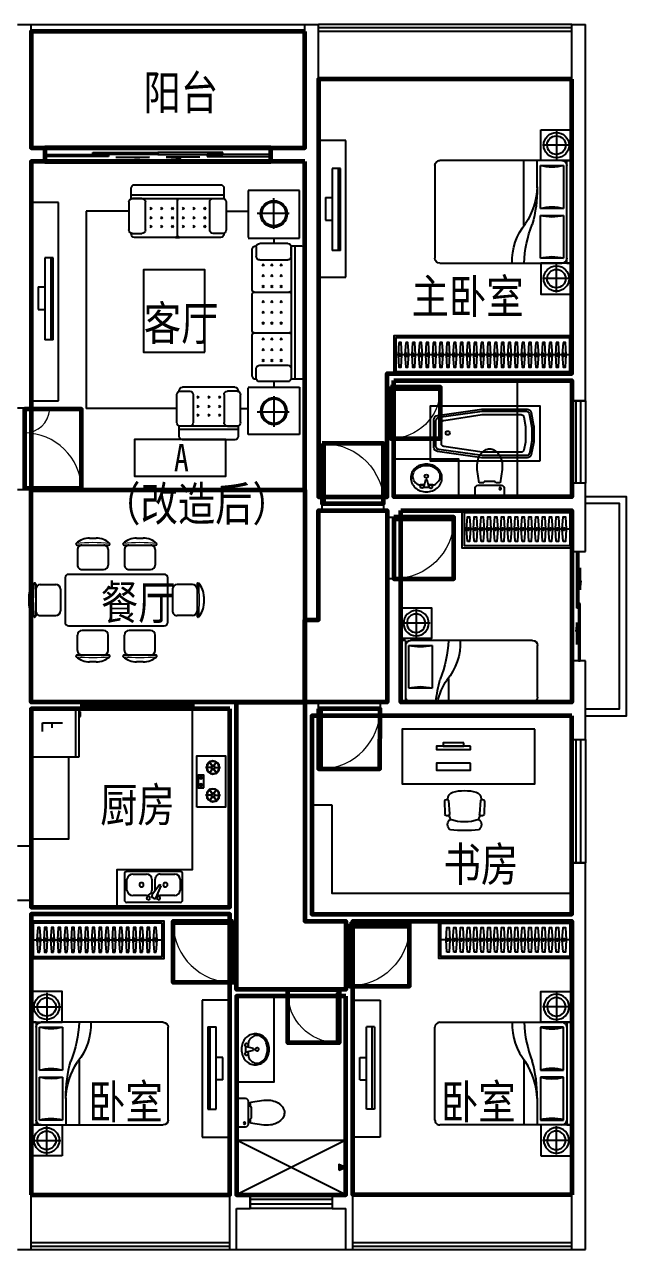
# Model space of a CAD drawing. Extents: x -582919 to -562719, y -715441 to -697541.
# Drawn here: x -571518 to -562719, y -715441 to -697541 of the extents above; entities that cross this region are included whole.
import ezdxf

# ---------------------------------------------------------------- set-up
doc = ezdxf.new("R2010")
doc.units = 0
doc.header["$LTSCALE"] = 1000
doc.header["$MEASUREMENT"] = 0
doc.layers.get('0').update_dxf_attribs({"linetype": 'CONTINUOUS'})
for name, color, linetype in [('area', 6, 'CONTINUOUS'), ('BALCONY', 153, 'CONTINUOUS'), ('Furniture(家具)', 8, 'CONTINUOUS'), ('Lvtry(厨卫)', 136, 'CONTINUOUS'), ('see', 33, 'CONTINUOUS'), ('WALL', 2, 'CONTINUOUS'), ('WINDOW', 4, 'CONTINUOUS'), ('户型', 7, 'CONTINUOUS'), ('房间名称', 7, 'CONTINUOUS')]:
    doc.layers.add(name, color=color, linetype=linetype)
for name, color, linetype, lineweight in [('GT_书房', 90, 'CONTINUOUS', 60), ('GT_卧室', 1, 'CONTINUOUS', 60), ('GT_卫生间', 5, 'CONTINUOUS', 60), ('GT_厨房', 4, 'CONTINUOUS', 60), ('GT_客厅', 2, 'CONTINUOUS', 60), ('GT_过道', 30, 'CONTINUOUS', 60), ('GT_门', 100, 'CONTINUOUS', 60), ('GT_阳台', 6, 'CONTINUOUS', 60), ('GT_餐厅', 3, 'CONTINUOUS', 60)]:
    doc.layers.add(name, color=color, linetype=linetype, lineweight=lineweight)
doc.layers.get('area').off()
doc.styles.add('_ZBHZ', font='simhei.ttf', dxfattribs={"width": 0.8})
doc.styles.add('DIM_FONT', font='ZBTXT.shx', dxfattribs={"width": 0.8})
doc.styles.add('HT', font='simhei.ttf', dxfattribs={"width": 0.85})

# ---------------------------------------------------------------- blocks, each defined once
blk = doc.blocks.new('A$C51DB1957')
at = {"layer": 'Furniture(家具)'}
for p, q in [((0, 741), (0, 11)), ((800, 741), (0, 741)), ((400, 142), (400, 621)), ((800, 0), (800, 741)), ((139, 387), (638, 387)), ((0, 0), (800, 0))]:
    blk.add_line(p, q, dxfattribs=at)
for radius in [208, 186]:
    blk.add_circle((400, 376), radius, dxfattribs=at)
blk = doc.blocks.new('fgf2')
at = {"layer": 'Furniture(家具)'}
for p, q in [((-958484, -386583), (-958484, -386736)), ((-957671, -386533), (-958434, -386533)), ((-957621, -386733), (-957621, -386583)), ((-958517, -386783), (-958517, -387194)), ((-957621, -386683), (-958484, -386683)), ((-957621, -386733), (-958484, -386733)), ((-958328, -386733), (-958467, -386733)), ((-958278, -387194), (-958278, -386783)), ((-957828, -387194), (-957828, -386783)), ((-957778, -386733), (-957638, -386733)), ((-957588, -386783), (-957588, -387194)), ((-959844, -389875), (-959844, -386989)), ((-958517, -386989, 0), (-959844, -386989, 0)), ((-958189, -386876), (-958219, -386906)), ((-958219, -386876), (-958189, -386906)), ((-958031, -386876), (-958061, -386906)), ((-958061, -386876), (-958031, -386906)), ((-957874, -386876), (-957904, -386906)), ((-957904, -386876), (-957874, -386906)), ((-957588, -386989), (-957475, -386989, 0)), ((-958189, -387003), (-958219, -387033)), ((-958219, -387003), (-958189, -387033)), ((-958189, -387140), (-958219, -387170)), ((-958219, -387140), (-958189, -387170)), ((-958031, -387003), (-958061, -387033)), ((-958061, -387003), (-958031, -387033)), ((-958061, -387140), (-958031, -387170)), ((-958031, -387140), (-958061, -387170)), ((-957874, -387003), (-957904, -387033)), ((-957904, -387003), (-957874, -387033)), ((-957874, -387140), (-957904, -387170)), ((-957904, -387140), (-957874, -387170)), ((-958484, -387244), (-958484, -387253)), ((-958467, -387244), (-958328, -387244)), ((-957671, -387303), (-958434, -387303)), ((-957638, -387244), (-957778, -387244)), ((-957621, -387244), (-957621, -387253)), ((-957100, -387383, 0), (-957100, -387303)), ((-957415, -387467), (-957415, -388065)), ((-957356, -387417), (-957365, -387417)), ((-957356, -387433), (-957356, -387574)), ((-956895, -387383), (-957306, -387383)), ((-956695, -387417), (-956848, -387417)), ((-956845, -389367), (-956845, -387417)), ((-956845, -387574), (-956845, -387433)), ((-956795, -389367), (-956795, -387417)), ((-956645, -389317), (-956645, -387467)), ((-957306, -387624), (-956895, -387624)), ((-957272, -387678), (-957241, -387709)), ((-957272, -387709), (-957241, -387678)), ((-957145, -387678), (-957114, -387709)), ((-957145, -387709), (-957114, -387678)), ((-957007, -387678), (-956977, -387709)), ((-957007, -387709), (-956977, -387678)), ((-957272, -387836), (-957241, -387866)), ((-957272, -387866), (-957241, -387836)), ((-957145, -387836), (-957114, -387866)), ((-957145, -387866), (-957114, -387836)), ((-957007, -387866), (-956977, -387836)), ((-957007, -387836), (-956977, -387866)), ((-957272, -387994), (-957241, -388024)), ((-957272, -388024), (-957241, -387994)), ((-957145, -387994), (-957114, -388024)), ((-957145, -388024), (-957114, -387994)), ((-957007, -387994), (-956977, -388024)), ((-957007, -388024), (-956977, -387994)), ((-957415, -388123), (-957415, -388661)), ((-957385, -388094), (-956875, -388094)), ((-957272, -388254), (-957241, -388224)), ((-957272, -388224), (-957241, -388254)), ((-957145, -388254), (-957114, -388224)), ((-957145, -388224), (-957114, -388254)), ((-957007, -388254), (-956977, -388224)), ((-957007, -388224), (-956977, -388254)), ((-957272, -388411), (-957241, -388381)), ((-957272, -388381), (-957241, -388411)), ((-957145, -388411), (-957114, -388381)), ((-957145, -388381), (-957114, -388411)), ((-957007, -388381), (-956977, -388411)), ((-957007, -388411), (-956977, -388381)), ((-957272, -388569), (-957241, -388539)), ((-957272, -388539), (-957241, -388569)), ((-957145, -388569), (-957114, -388539)), ((-957145, -388539), (-957114, -388569)), ((-957007, -388569), (-956977, -388539)), ((-957007, -388539), (-956977, -388569)), ((-957415, -388719), (-957415, -389317)), ((-957385, -388690), (-956875, -388690)), ((-957272, -388760), (-957241, -388790)), ((-957272, -388790), (-957241, -388760)), ((-957145, -388760), (-957114, -388790)), ((-957145, -388790), (-957114, -388760)), ((-957007, -388760), (-956977, -388790)), ((-957007, -388790), (-956977, -388760)), ((-957272, -388917), (-957241, -388948)), ((-957272, -388948), (-957241, -388917)), ((-957145, -388917), (-957114, -388948)), ((-957145, -388948), (-957114, -388917)), ((-957007, -388948), (-956977, -388917)), ((-957007, -388917), (-956977, -388948)), ((-957272, -389075), (-957241, -389105)), ((-957272, -389105), (-957241, -389075)), ((-957145, -389075), (-957114, -389105)), ((-957145, -389105), (-957114, -389075)), ((-957007, -389075), (-956977, -389105)), ((-957007, -389105), (-956977, -389075)), ((-957356, -389350), (-957356, -389210)), ((-957306, -389160), (-956895, -389160)), ((-956845, -389210), (-956845, -389350)), ((-958536, -389490), (-959134, -389490)), ((-958536, -389490), (-958478, -389490)), ((-957879, -389490), (-958478, -389490)), ((-957356, -389367), (-957365, -389367)), ((-956895, -389400), (-957306, -389400)), ((-957101, -389480), (-957101, -389400)), ((-956845, -389367), (-956695, -389367)), ((-959217, -390010), (-959217, -389599)), ((-959184, -389549), (-959184, -389540)), ((-959167, -389549), (-959027, -389549)), ((-958977, -389599), (-958977, -390010)), ((-958908, -389634), (-958878, -389664)), ((-958878, -389634), (-958908, -389664)), ((-958750, -389634), (-958720, -389664)), ((-958720, -389634), (-958750, -389664)), ((-958593, -389634), (-958563, -389664)), ((-958563, -389634), (-958593, -389664)), ((-958507, -389520), (-958507, -390030)), ((-958507, -389520), (-958507, -390030)), ((-958406, -389634), (-958436, -389664)), ((-958436, -389634), (-958406, -389664)), ((-958249, -389634), (-958279, -389664)), ((-958279, -389634), (-958249, -389664)), ((-958091, -389634), (-958121, -389664)), ((-958121, -389634), (-958091, -389664)), ((-958037, -389599), (-958037, -390010)), ((-957846, -389549), (-957987, -389549)), ((-957829, -389549), (-957829, -389540)), ((-957796, -390010), (-957796, -389599)), ((-958908, -389761), (-958878, -389791)), ((-958878, -389761), (-958908, -389791)), ((-958750, -389761), (-958720, -389791)), ((-958720, -389761), (-958750, -389791)), ((-958593, -389761), (-958563, -389791)), ((-958563, -389761), (-958593, -389791)), ((-958406, -389761), (-958436, -389791)), ((-958436, -389761), (-958406, -389791)), ((-958249, -389761), (-958279, -389791)), ((-958279, -389761), (-958249, -389791)), ((-958091, -389761), (-958121, -389791)), ((-958121, -389761), (-958091, -389791)), ((-959232, -389875), (-959844, -389875)), ((-959232, -389875), (-959844, -389875)), ((-958908, -389898), (-958878, -389928)), ((-958878, -389898), (-958908, -389928)), ((-958720, -389898), (-958750, -389928)), ((-958750, -389898), (-958720, -389928)), ((-958593, -389898), (-958563, -389928)), ((-958563, -389898), (-958593, -389928)), ((-958406, -389898), (-958436, -389928)), ((-958436, -389898), (-958406, -389928)), ((-958279, -389898), (-958249, -389928)), ((-958249, -389898), (-958279, -389928)), ((-958091, -389898), (-958121, -389928)), ((-958121, -389898), (-958091, -389928)), ((-957803, -389875), (-957475, -389875)), ((-959184, -390060), (-957829, -390060)), ((-959184, -390060), (-959184, -390210)), ((-959184, -390110), (-957829, -390110)), ((-959027, -390060), (-959167, -390060)), ((-957987, -390060), (-957846, -390060)), ((-957829, -390210), (-957829, -390057)), ((-959134, -390260), (-957879, -390260))]:
    blk.add_line(p, q, dxfattribs=at)
blk.add_lwpolyline([(-958106, -387815), (-958106, -389015), (-959006, -389015), (-959006, -387815), (-958106, -387815)], dxfattribs=at)
for centre, radius, start, end in [((-958434, -386583), 50, 90, 180), ((-957671, -386583), 50, 0, 90), ((-958467, -386783), 50, 90, 180), ((-958328, -386783), 50, 0, 90), ((-957778, -386783), 50, 90, 180), ((-957638, -386783), 50, 0, 90), ((-958467, -387194), 50, 180, 270), ((-958434, -387253), 50, 180, 270), ((-958328, -387194), 50, 270, 0), ((-957778, -387194), 50, 180, 270), ((-957671, -387253), 50, 270, 0), ((-957638, -387194), 50, 270, 0), ((-957365, -387467), 50, 90, 180), ((-957306, -387433), 50, 90, 180), ((-956895, -387433), 50, 0, 90), ((-956695, -387467), 50, 0, 90), ((-957306, -387574), 50, 180, 270), ((-956895, -387574), 50, 270, 0), ((-957385, -388064), 30, 180, 270), ((-956875, -388064), 30, 270, 0), ((-957385, -388124), 30, 90, 180), ((-956875, -388124), 30, 0, 90), ((-957385, -388660), 30, 180, 270), ((-957385, -388720), 30, 90, 180), ((-956875, -388660), 30, 270, 0), ((-956875, -388720), 30, 0, 90), ((-957365, -389317), 50, 180, 270), ((-957306, -389210), 50, 90, 180), ((-956895, -389210), 50, 0, 90), ((-956695, -389317), 50, 270, 0), ((-959134, -389540), 50, 90, 180), ((-958537, -389520), 30, 0, 90), ((-958537, -389520), 30, 0, 90), ((-958477, -389520), 30, 90, 180), ((-958477, -389520), 30, 90, 180), ((-957879, -389540), 50, 0, 90), ((-957306, -389350), 50, 180, 270), ((-956895, -389350), 50, 270, 0), ((-959167, -389599), 50, 90, 180), ((-959027, -389599), 50, 0, 90), ((-957987, -389599), 50, 90, 180), ((-957846, -389599), 50, 0, 90), ((-959167, -390010), 50, 180, 270), ((-959027, -390010), 50, 270, 0), ((-958537, -390030), 30, 270, 0), ((-958537, -390030), 30, 270, 0), ((-958477, -390030), 30, 180, 270), ((-958477, -390030), 30, 180, 270), ((-957987, -390010), 50, 180, 270), ((-957846, -390010), 50, 270, 0), ((-959134, -390210), 50, 180, 270), ((-957879, -390210), 50, 270, 0)]:
    blk.add_arc(centre, radius, start, end, dxfattribs=at)
at = {"layer": 'Furniture(家具)', "xscale": 0.9375, "yscale": 0.9375, "zscale": 0.9375}
blk.add_blockref('A$C51DB1957', (-957475, -387303), dxfattribs=at)
at = {"layer": 'Furniture(家具)', "extrusion": (0, 0, -1), "xscale": 0.9375, "yscale": 0.9375, "zscale": -0.9375, "rotation": 180}
blk.add_blockref('A$C51DB1957', (957475, -389480), dxfattribs=at)
at = {"layer": 'Furniture(家具)', "style": 'DIM_FONT', "oblique": -180, "text_generation_flag": 4, "width": 0.8, "flags": 9}
for tag in ['XSIZE', 'YSIZE']:
    blk.add_attdef(tag, (-958053, -386533), '', height=0.5, dxfattribs=at)
for tag, p, rotation in [('XSIZE', (-956645, -388392), 270), ('YSIZE', (-956645, -388392), 270), ('XSIZE', (-958652, -390260), 180), ('YSIZE', (-958652, -390260), 180)]:
    blk.add_attdef(tag, p, '', height=0.5, rotation=rotation, dxfattribs=at)
blk = doc.blocks.new('餐桌2')
for p, q in [((-230, 429), (230, 429)), ((-225, 362), (-225, 136)), ((-50, 529), (50, 529)), ((225, 362), (225, 136)), ((325, 0), (-325, 0)), ((-158, 69), (158, 69)), ((-804, -637), (-804, -177)), ((-375, -50), (-375, -1450)), ((375, -1450), (375, -50)), ((804, -177), (804, -637)), ((-904, -456), (-904, -357)), ((-737, -182), (-512, -182)), ((-444, -564), (-444, -249)), ((444, -249), (444, -564)), ((737, -182), (512, -182)), ((904, -357), (904, -456)), ((-737, -632), (-512, -632)), ((737, -632), (512, -632)), ((-804, -1323), (-804, -863)), ((-737, -868), (-512, -868)), ((737, -868), (512, -868)), ((804, -863), (804, -1323)), ((-904, -1143), (-904, -1044)), ((-444, -1251), (-444, -936)), ((444, -936), (444, -1251)), ((904, -1044), (904, -1143)), ((-737, -1318), (-512, -1318)), ((737, -1318), (512, -1318)), ((-325, -1500), (325, -1500)), ((-158, -1569), (158, -1569)), ((-225, -1862), (-225, -1636)), ((225, -1862), (225, -1636)), ((-230, -1929), (230, -1929)), ((-50, -2029), (50, -2029))]:
    blk.add_line(p, q)
for centre, radius, start, end in [((-239, 445), 10, 130.7265, 202.67), ((-230, 449), 20, 202.67, 270), ((-40, 214), 316, 91.7651, 130.7265), ((-158, 362), 67.5, 90, 180), ((40, 214), 316, 49.2735, 88.2349), ((158, 362), 67.5, 0, 90), ((230, 449), 20, 270, 337.33), ((239, 445), 10, 337.33, 49.2735), ((-325, -50), 50, 90, 180), ((-158, 136), 67.5, 180, 270), ((158, 136), 67.5, 270, 0), ((325, -50), 50, 0, 90), ((-589, -367), 316, 139.2735, 178.2349), ((-820, -167), 10, 67.33, 139.2735), ((-824, -177), 20, 0, 67.33), ((824, -177), 20, 112.67, 180), ((820, -167), 10, 40.7265, 112.67), ((589, -367), 316, 1.7651, 40.7265), ((-737, -249), 67.5, 90, 180), ((-512, -249), 67.5, 0, 90), ((512, -249), 67.5, 90, 180), ((737, -249), 67.5, 0, 90), ((-589, -446), 316, 181.7651, 220.7265), ((589, -446), 316, 319.2735, 358.2349), ((-820, -646), 10, 220.7265, 292.67), ((-824, -637), 20, 292.67, 0), ((-737, -564), 67.5, 180, 270), ((-512, -564), 67.5, 270, 0), ((512, -564), 67.5, 180, 270), ((737, -564), 67.5, 270, 0), ((824, -637), 20, 180, 247.33), ((820, -646), 10, 247.33, 319.2735), ((-589, -1054), 316, 139.2735, 178.2349), ((-820, -854), 10, 67.33, 139.2735), ((-824, -863), 20, 0, 67.33), ((-737, -936), 67.5, 90, 180), ((-512, -936), 67.5, 0, 90), ((512, -936), 67.5, 90, 180), ((737, -936), 67.5, 0, 90), ((824, -863), 20, 112.67, 180), ((820, -854), 10, 40.7265, 112.67), ((589, -1054), 316, 1.7651, 40.7265), ((-589, -1133), 316, 181.7651, 220.7265), ((-737, -1251), 67.5, 180, 270), ((-512, -1251), 67.5, 270, 0), ((512, -1251), 67.5, 180, 270), ((737, -1251), 67.5, 270, 0), ((589, -1133), 316, 319.2735, 358.2349), ((-820, -1333), 10, 220.7265, 292.67), ((-824, -1323), 20, 292.67, 0), ((824, -1323), 20, 180, 247.33), ((820, -1333), 10, 247.33, 319.2735), ((-325, -1450), 50, 180, 270), ((-158, -1636), 67.5, 90, 180), ((158, -1636), 67.5, 0, 90), ((325, -1450), 50, 270, 0), ((-239, -1945), 10, 157.33, 229.2735), ((-230, -1949), 20, 90, 157.33), ((-40, -1714), 316, 229.2735, 268.2349), ((-158, -1862), 67.5, 180, 270), ((40, -1714), 316, 271.7651, 310.7265), ((158, -1862), 67.5, 270, 0), ((230, -1949), 20, 22.67, 90), ((239, -1945), 10, 310.7265, 22.67)]:
    blk.add_arc(centre, radius, start, end)
at = {"lineweight": 13}
for centre, start, end in [((0, -2249), 84.8023, 95.1977), ((1874, -407), 174.8023, 185.1977), ((-1874, -407), 354.8023, 5.1977), ((1874, -1093), 174.8023, 185.1977), ((-1874, -1093), 354.8023, 5.1977), ((0, 749), 264.8023, 275.1977)]:
    blk.add_arc(centre, 2713, start, end, dxfattribs=at)
blk = doc.blocks.new('A$C16B55CA2')
at = {"layer": 'Furniture(家具)'}
for p, q in [((0, -400), (0, 0)), ((0, 0), (2900, 0)), ((2900, 0), (2900, -400)), ((1235, -100), (1565, -100)), ((1235, -100), (1235, -198)), ((1565, -100), (1565, -198)), ((810, -318), (810, -198)), ((810, -198), (2010, -198)), ((810, -284), (2010, -284)), ((2010, -318), (810, -318)), ((2010, -318), (2010, -198)), ((2900, -400), (0, -400))]:
    blk.add_line(p, q, dxfattribs=at)
blk = doc.blocks.new('床2')
at = {"ltscale": 30}
for p, q in [((450, 0), (1950, 0)), ((450, -72), (450, 0)), ((1950, -72), (1950, 0)), ((2400, 0), (1950, 0)), ((1950, 0), (1950, -450)), ((2400, -450), (2400, 0)), ((225, -20), (225, -430)), ((450, -72), (1950, -72)), ((450, -1928), (450, -145)), ((1149, -120), (522, -120)), ((522, -120), (522, -458)), ((1149, -458), (1149, -120)), ((1878, -120), (1251, -120)), ((1251, -120), (1251, -458)), ((1878, -458), (1878, -120)), ((1950, -145), (1950, -1928)), ((2175, -20), (2175, -430)), ((20, -225), (430, -225)), ((2380, -225), (1970, -225)), ((522, -458), (1149, -458)), ((1251, -458), (1878, -458)), ((1552, -506), (1950, -506)), ((1950, -450), (2400, -450)), ((1004, -699), (1950, -699)), ((1878, -2000), (522, -2000))]:
    blk.add_line(p, q, dxfattribs=at)
blk.add_lwpolyline([(450, -450), (0, -450), (0, 0), (450, 0)], close=True, dxfattribs=at)
for centre, radius, start, end in [((225, -225), 185, 270.2522, 270), ((225, -225), 135, 270.3469, 270), ((522, -145), 72.3, 90, 180), ((-56, -289), 602, 343.7398, 16.2602), ((1727, -289), 602, 163.7398, 196.2602), ((673, -289), 602, 343.7398, 16.2602), ((2456, -289), 602, 163.7398, 196.2602), ((1878, -145), 72.3, 0, 90), ((2175, -225), 185, 270, 269.7478), ((2175, -225), 135, 270, 269.6531), ((1530, -2367), 1861, 89.3228, 106.0392), ((1606, -1574), 1069, 92.229, 122.7075), ((369, 1073), 1773, 272.616, 291.4069), ((486, -18), 852, 267.5673, 309.5461), ((522, -1928), 72.3, 180, 270), ((1878, -1928), 72.3, 270, 0)]:
    blk.add_arc(centre, radius, start, end, dxfattribs=at)
blk = doc.blocks.new('电视2')
for p, q in [((0, -400), (0, 0)), ((0, 0), (2000, 0)), ((1590, -116), (390, -116)), ((2000, 0), (2000, -400)), ((2000, -400), (0, -400))]:
    blk.add_line(p, q)
at = {"ltscale": 30}
for p, q in [((390, -82), (390, -202)), ((390, -82), (1590, -82)), ((1590, -82), (1590, -202)), ((1590, -202), (390, -202)), ((835, -300), (835, -202)), ((1165, -300), (835, -300)), ((1165, -300), (1165, -202))]:
    blk.add_line(p, q, dxfattribs=at)
blk = doc.blocks.new('*U30')
blk.add_line((-970, -275), (913, -275))
for points in [[(-1000, 0), (943, 0), (943, -550), (-1000, -550)], [(-970, -30), (913, -30), (913, -520), (-970, -520)]]:
    blk.add_lwpolyline(points, close=True)
at = {"elevation": 0}
for points in [[(-874, -95), (-862, -275), (-874, -455), (-906, -455), (-918, -275), (-906, -95)], [(-774, -95), (-762, -275), (-774, -455), (-806, -455), (-818, -275), (-806, -95)], [(-674, -95), (-662, -275), (-674, -455), (-706, -455), (-718, -275), (-706, -95)], [(-574, -95), (-562, -275), (-574, -455), (-606, -455), (-618, -275), (-606, -95)], [(-474, -95), (-462, -275), (-474, -455), (-506, -455), (-518, -275), (-506, -95)], [(-374, -95), (-362, -275), (-374, -455), (-406, -455), (-418, -275), (-406, -95)], [(-274, -95), (-262, -275), (-274, -455), (-306, -455), (-318, -275), (-306, -95)], [(-174, -95), (-162, -275), (-174, -455), (-206, -455), (-218, -275), (-206, -95)], [(-74, -95), (-62, -275), (-74, -455), (-106, -455), (-118, -275), (-106, -95)], [(26, -95), (38, -275), (26, -455), (-6, -455), (-18, -275), (-6, -95)], [(126, -95), (138, -275), (126, -455), (94, -455), (82, -275), (94, -95)], [(226, -95), (238, -275), (226, -455), (194, -455), (182, -275), (194, -95)], [(326, -95), (338, -275), (326, -455), (294, -455), (282, -275), (294, -95)], [(426, -95), (438, -275), (426, -455), (394, -455), (382, -275), (394, -95)], [(526, -95), (538, -275), (526, -455), (494, -455), (482, -275), (494, -95)], [(626, -95), (638, -275), (626, -455), (594, -455), (582, -275), (594, -95)], [(726, -95), (738, -275), (726, -455), (694, -455), (682, -275), (694, -95)], [(826, -95), (838, -275), (826, -455), (794, -455), (782, -275), (794, -95)]]:
    blk.add_lwpolyline(points, close=True, dxfattribs=at)
at = {"ltscale": 15, "elevation": 0}
for points in [[(-894, -255), (-886, -255), (-886, -295), (-894, -295)], [(-794, -255), (-786, -255), (-786, -295), (-794, -295)], [(-694, -255), (-686, -255), (-686, -295), (-694, -295)], [(-594, -255), (-586, -255), (-586, -295), (-594, -295)], [(-494, -255), (-486, -255), (-486, -295), (-494, -295)], [(-394, -255), (-386, -255), (-386, -295), (-394, -295)], [(-294, -255), (-286, -255), (-286, -295), (-294, -295)], [(-194, -255), (-186, -255), (-186, -295), (-194, -295)], [(-94, -255), (-86, -255), (-86, -295), (-94, -295)], [(6, -255), (14, -255), (14, -295), (6, -295)], [(106, -255), (114, -255), (114, -295), (106, -295)], [(206, -255), (214, -255), (214, -295), (206, -295)], [(306, -255), (314, -255), (314, -295), (306, -295)], [(406, -255), (414, -255), (414, -295), (406, -295)], [(506, -255), (514, -255), (514, -295), (506, -295)], [(606, -255), (614, -255), (614, -295), (606, -295)], [(706, -255), (714, -255), (714, -295), (706, -295)], [(806, -255), (814, -255), (814, -295), (806, -295)]]:
    blk.add_lwpolyline(points, close=True, dxfattribs=at)
blk = doc.blocks.new('花洒')
blk.add_line((0, 0), (62, 0))
blk.add_lwpolyline([(103, -42), (0, 0), (103, 42)], close=True)
blk.add_circle((79, 0), 16.8)
blk = doc.blocks.new('*U26')
at = {"color": 0, "linetype": 'ByBlock'}
for p, q in [((-32, -173), (-93, -173)), ((38, -135), (-39, -135)), ((-13, -249), (-38, -148)), ((38, -148), (13, -249)), ((92, -173), (31, -173)), ((13, -249), (-13, -249))]:
    blk.add_line(p, q, dxfattribs=at)
at = {"color": 0, "linetype": 'ByBlock', "extrusion": (0, 0, -1)}
for centre, major_axis, start_param, end_param in [((-24, -285), (146, 146), 4.360549, 4.768631), ((-10, -302), (-162, 162), 0.056242, 0.430098), ((-92, -249), (53.9, 53.9), -1.379657, -0.787912), ((0, -328), (-181, 181), 0.430098, 0.782884), ((-64, -148), (-18, 18), 3.924477, 10.207662), ((0, -328), (-181, 181), 0.782885, 1.135671), ((63, -147), (-18, 18), 3.924477, 10.207662), ((10, -302), (-162, 162), 1.135671, 1.509527), ((92, -249), (53.9, 53.9), -0.787912, -0.224872), ((24, -285), (-146, 146), 1.509527, 1.917609), ((-47, -275), (-128, 128), 5.495273, 5.931345), ((-47, -275), (128, 128), 3.488405, 3.924477), ((-25, -264), (-146, 146), 4.65112, 5.059202), ((-88, -300), (81.8, 81.8), 3.924477, 4.429073), ((-88, -300), (-81.8, 81.8), 4.990678, 5.495273), ((-45, -323), (-116, 116), 5.999869, 6.422569), ((-45, -277), (-116, 116), 4.567978, 4.990678), ((-18, -360), (148, 148), -1.431413, -1.379657), ((0, -300), (-18, 18), 3.924477, 10.207662), ((45, -323), (-116, 116), 1.345924, 1.849085), ((45, -277), (-116, 116), 2.858276, 3.280976), ((24, -264), (146, 146), 1.218956, 1.627038), ((88, -300), (-81.8, 81.8), 1.849085, 2.353681), ((88, -300), (81.8, 81.8), 0.782884, 1.28748), ((47, -274), (128, 128), 0.346813, 0.782885), ((47, -274), (-128, 128), 2.353681, 2.789753), ((-10, -247), (-162, 162), 4.277264, 4.65112), ((-18, -240), (148, 148), 2.654889, 2.997182), ((0, -221), (-181, 181), 3.924477, 4.277264), ((0, -182), (191, 191), 2.353681, 2.654889), ((0, -182), (-191, 191), 3.623269, 3.924477), ((0, -221), (-181, 181), 3.571691, 3.924477), ((18, -240), (148, 148), 1.71018, 2.052473), ((9, -247), (-162, 162), 3.197835, 3.57169)]:
    blk.add_ellipse(centre, major_axis=major_axis, ratio=1, start_param=start_param, end_param=end_param, dxfattribs=at)
blk = doc.blocks.new('*U23')
for p, q in [((128, 210), (0, 210)), ((0, 210), (0, -210)), ((400, 181), (202, 152)), ((168, -170), (168, 170)), ((202, 152), (202, 90)), ((202, 90), (220, 82)), ((220, 82), (220, -80)), ((220, -80), (202, -85)), ((202, -85), (202, -152)), ((202, -152), (398, -181)), ((0, -210), (128, -210))]:
    blk.add_line(p, q)
blk.add_circle((118, 154), 14.5)
for centre, radius, start, end in [((128, 170), 40, 360, 90), ((446, -168), 352, 90.2924, 97.7689), ((446, -168), 352, 73.6387, 90.2924), ((470, -85), 266, 54.4566, 73.6387), ((508, -33), 201, 30.1295, 54.4566), ((565, 1), 135, 0.2924, 30.1295), ((565, 1), 135, 330.4554, 0.2924), ((128, -170), 40, 270, 360), ((444, 168), 352, 270.2924, 286.9462), ((469, 85), 266, 286.9462, 306.1283), ((507, 33), 201, 306.1283, 330.4554), ((444, 168), 352, 262.5124, 270.2924)]:
    blk.add_arc(centre, radius, start, end)
blk = doc.blocks.new('浴缸')
blk.add_lwpolyline([(50, 0), (1650, 0), (1650, -810), (50, -810)], close=True)
for points in [[(236, -50), (899, -50), (1548, -142, -0.373608), (1600, -201), (1600, -405), (1600, -609, -0.373608), (1548, -668), (899, -760), (238, -760, -0.362448), (178, -711), (144, -520, -0.045009), (141, -493), (141, -290, -0.050682), (144, -260), (178, -98, -0.356057)], [(897, -80), (1527, -169, -0.373608), (1570, -219), (1570, -405), (1570, -591, -0.373608), (1527, -641), (897, -730), (246, -730, -0.362448), (206, -697), (173, -514, -0.045009), (171, -493), (171, -290, -0.050682), (174, -266), (205, -112, -0.356057), (245, -80)], [(893, -130), (1457, -214, -0.373608), (1491, -253), (1491, -405), (1491, -557, -0.373608), (1457, -596), (893, -680), (327, -680, -0.362448), (287, -647), (261, -504, -0.045009), (260, -493), (260, -290, -0.050682), (262, -278), (285, -162, -0.356057), (324, -130)]]:
    blk.add_lwpolyline(points, format="xyb", close=True)
blk.add_circle((1398, -411), 29)
blk = doc.blocks.new('*U31')
blk.add_line((-970, -275), (1570, -275))
for points in [[(-1000, 0), (1600, 0), (1600, -550), (-1000, -550)], [(-970, -30), (1570, -30), (1570, -520), (-970, -520)]]:
    blk.add_lwpolyline(points, close=True)
at = {"elevation": 0}
for points in [[(-874, -95), (-862, -275), (-874, -455), (-906, -455), (-918, -275), (-906, -95)], [(-774, -95), (-762, -275), (-774, -455), (-806, -455), (-818, -275), (-806, -95)], [(-674, -95), (-662, -275), (-674, -455), (-706, -455), (-718, -275), (-706, -95)], [(-574, -95), (-562, -275), (-574, -455), (-606, -455), (-618, -275), (-606, -95)], [(-474, -95), (-462, -275), (-474, -455), (-506, -455), (-518, -275), (-506, -95)], [(-374, -95), (-362, -275), (-374, -455), (-406, -455), (-418, -275), (-406, -95)], [(-274, -95), (-262, -275), (-274, -455), (-306, -455), (-318, -275), (-306, -95)], [(-174, -95), (-162, -275), (-174, -455), (-206, -455), (-218, -275), (-206, -95)], [(-74, -95), (-62, -275), (-74, -455), (-106, -455), (-118, -275), (-106, -95)], [(26, -95), (38, -275), (26, -455), (-6, -455), (-18, -275), (-6, -95)], [(126, -95), (138, -275), (126, -455), (94, -455), (82, -275), (94, -95)], [(226, -95), (238, -275), (226, -455), (194, -455), (182, -275), (194, -95)], [(326, -95), (338, -275), (326, -455), (294, -455), (282, -275), (294, -95)], [(426, -95), (438, -275), (426, -455), (394, -455), (382, -275), (394, -95)], [(526, -95), (538, -275), (526, -455), (494, -455), (482, -275), (494, -95)], [(626, -95), (638, -275), (626, -455), (594, -455), (582, -275), (594, -95)], [(726, -95), (738, -275), (726, -455), (694, -455), (682, -275), (694, -95)], [(826, -95), (838, -275), (826, -455), (794, -455), (782, -275), (794, -95)], [(926, -95), (938, -275), (926, -455), (894, -455), (882, -275), (894, -95)], [(1026, -95), (1038, -275), (1026, -455), (994, -455), (982, -275), (994, -95)], [(1126, -95), (1138, -275), (1126, -455), (1094, -455), (1082, -275), (1094, -95)], [(1226, -95), (1238, -275), (1226, -455), (1194, -455), (1182, -275), (1194, -95)], [(1326, -95), (1338, -275), (1326, -455), (1294, -455), (1282, -275), (1294, -95)], [(1426, -95), (1438, -275), (1426, -455), (1394, -455), (1382, -275), (1394, -95)], [(1526, -95), (1538, -275), (1526, -455), (1494, -455), (1482, -275), (1494, -95)]]:
    blk.add_lwpolyline(points, close=True, dxfattribs=at)
at = {"ltscale": 15, "elevation": 0}
for points in [[(-894, -255), (-886, -255), (-886, -295), (-894, -295)], [(-794, -255), (-786, -255), (-786, -295), (-794, -295)], [(-694, -255), (-686, -255), (-686, -295), (-694, -295)], [(-594, -255), (-586, -255), (-586, -295), (-594, -295)], [(-494, -255), (-486, -255), (-486, -295), (-494, -295)], [(-394, -255), (-386, -255), (-386, -295), (-394, -295)], [(-294, -255), (-286, -255), (-286, -295), (-294, -295)], [(-194, -255), (-186, -255), (-186, -295), (-194, -295)], [(-94, -255), (-86, -255), (-86, -295), (-94, -295)], [(6, -255), (14, -255), (14, -295), (6, -295)], [(106, -255), (114, -255), (114, -295), (106, -295)], [(206, -255), (214, -255), (214, -295), (206, -295)], [(306, -255), (314, -255), (314, -295), (306, -295)], [(406, -255), (414, -255), (414, -295), (406, -295)], [(506, -255), (514, -255), (514, -295), (506, -295)], [(606, -255), (614, -255), (614, -295), (606, -295)], [(706, -255), (714, -255), (714, -295), (706, -295)], [(806, -255), (814, -255), (814, -295), (806, -295)], [(906, -255), (914, -255), (914, -295), (906, -295)], [(1006, -255), (1014, -255), (1014, -295), (1006, -295)], [(1106, -255), (1114, -255), (1114, -295), (1106, -295)], [(1206, -255), (1214, -255), (1214, -295), (1206, -295)], [(1306, -255), (1314, -255), (1314, -295), (1306, -295)], [(1406, -255), (1414, -255), (1414, -295), (1406, -295)], [(1506, -255), (1514, -255), (1514, -295), (1506, -295)]]:
    blk.add_lwpolyline(points, close=True, dxfattribs=at)
blk = doc.blocks.new('A$C6FD706C1')
for p, q in [((737, 435), (742, 238)), ((786, 457), (786, 450)), ((786, 457), (786, 450)), ((796, 438), (811, 243)), ((1262, 438), (1247, 243)), ((1272, 457), (1271, 450)), ((1321, 435), (1316, 238))]:
    blk.add_line(p, q)
for points in [[(0, 1484), (1939, 1484), (1939, 684), (0, 684)], [(1039, 1284), (1339, 1284), (1339, 1234), (1039, 1234)], [(939, 1234), (1439, 1234), (1439, 1184), (939, 1184)], [(939, 984), (1439, 984), (1439, 884), (939, 884)]]:
    blk.add_lwpolyline(points, close=True)
for centre, radius, start, end in [((887, 466), 102, 106.1087, 185), ((1029, -132), 716, 76.275, 103.725), ((1170, 466), 102, 355, 73.8913), ((767, 424), 32, 26.0431, 161.2838), ((1290, 424), 32, 18.7162, 153.9569), ((776, 251), 36.3, 202.1564, 347.1337), ((1006, 255), 203, 187.1282, 206.382), ((1051, 254), 203, 333.7878, 353.0903), ((1282, 251), 36.3, 192.8663, 337.8436), ((868, 89), 87.7, 120.3927, 239.6073), ((1029, 703), 577, 249.209, 290.791), ((1029, 1587), 1587, 262.5907, 277.4093), ((1189, 89), 87.7, 300.3927, 59.6073)]:
    blk.add_arc(centre, radius, start, end)
blk = doc.blocks.new('*U32')
for p, q in [((-300, 0), (-300, -700)), ((400, 0), (-300, 0)), ((400, 0), (400, -700)), ((30, -162), (-98, -162)), ((-98, -162), (-98, -457)), ((-21, -303), (-98, -303)), ((400, -650), (-300, -650)), ((400, -700), (-300, -700)), ((-258, -700), (-258, -720)), ((-187, -700), (-187, -720)), ((-187, -720), (-258, -720))]:
    blk.add_line(p, q)
blk = doc.blocks.new('*U13')
for p, q in [((148, -218), (78, -178)), ((172, -204), (172, -124)), ((197, -218), (266, -178)), ((553, -218), (484, -178)), ((578, -204), (578, -124)), ((602, -218), (672, -178)), ((148, -246), (78, -286)), ((172, -260), (172, -340)), ((197, -246), (266, -286)), ((553, -246), (484, -286)), ((578, -260), (578, -340)), ((602, -246), (672, -286))]:
    blk.add_line(p, q)
for points in [[(0, -470), (750, -470), (750, -50), (0, -50)], [(279, -365), (465, -365), (465, -447), (279, -447)]]:
    blk.add_lwpolyline(points, close=True)
for centre, radius in [((172, -232), 95.8), ((172, -232), 88.3), ((578, -232), 95.8), ((578, -232), 88.3), ((172, -232), 28.3), ((172, -232), 20.8), ((578, -232), 28.3), ((578, -232), 20.8), ((321, -408), 18.8), ((321, -408), 13.8), ((429, -408), 18.8), ((429, -408), 13.8)]:
    blk.add_circle(centre, radius)
blk = doc.blocks.new('*U12')
at = {"linetype": 'Continuous'}
for p, q in [((0, -62), (0, -438)), ((812, -25), (37, -25)), ((112, -125), (325, -125)), ((387, -97), (314, -267)), ((336, -279), (447, -132)), ((422, -84), (440, -94)), ((525, -125), (724, -125)), ((850, -438), (850, -62)), ((37, -363), (37, -200)), ((314, -267), (336, -279)), ((400, -201), (400, -363)), ((450, -363), (450, -200)), ((812, -200), (812, -363)), ((37, -475), (812, -475)), ((325, -438), (112, -438)), ((724, -438), (525, -438))]:
    blk.add_line(p, q, dxfattribs=at)
for centre, radius, start, end in [((37, -62), 37.4, 90, 180), ((112, -200), 74.9, 90, 180), ((350, -87), 25, 1.8055, 0), ((325, -200), 74.9, 56.607, 90), ((410, -106), 25, 60, 159.4623), ((427, -116), 25, 320.5377, 60), ((525, -200), 74.9, 90, 180), ((500, -87), 25, 180, 178.1945), ((726, -212), 86.9, 7.9611, 91.1722), ((812, -62), 37.4, 0, 90), ((250, -281), 31.2, 0.8058, 0), ((600, -281), 31.2, 180, 179.1942), ((37, -438), 37.4, 180, 270), ((112, -363), 74.9, 180, 270), ((325, -363), 74.9, 270, 0), ((525, -363), 74.9, 180, 270), ((726, -351), 86.9, 268.8278, 352.0389), ((812, -438), 37.4, 270, 0)]:
    blk.add_arc(centre, radius, start, end, dxfattribs=at)
blk = doc.blocks.new('A$C3061272C')
at = {"layer": 'Furniture(家具)'}
for p, q in [((-1928, 0), (-145, 0)), ((-72, 0), (-72, -900)), ((-72, 0), (0, 0)), ((0, 0), (0, -900)), ((-2000, -828), (-2000, -72)), ((-458, -72), (-458, -699)), ((-120, -72), (-458, -72)), ((-120, -699), (-120, -72)), ((-699, -554), (-699, -900)), ((-458, -699), (-120, -699)), ((-145, -900), (-1928, -900)), ((0, -900), (-450, -900)), ((-72, -900), (0, -900)), ((-72, -900), (0, -900))]:
    blk.add_line(p, q, dxfattribs=at)
for centre, radius, start, end in [((1073, 81), 1773, 182.616, 201.4069), ((-1928, -72), 72.3, 90, 180), ((-18, -36), 852, 177.5673, 219.5461), ((-289, 506), 602, 253.7398, 286.2602), ((-145, -72), 72.3, 0, 90), ((-1574, -1156), 1069, 13.8557, 32.7075), ((-2367, -1080), 1861, 5.5636, 16.0392), ((-289, -1277), 602, 73.7398, 106.2602), ((-1928, -828), 72.3, 180, 270), ((-145, -828), 72.3, 270, 0)]:
    blk.add_arc(centre, radius, start, end, dxfattribs=at)
blk = doc.blocks.new('*U33')
blk.add_line((-970, -275), (570, -275))
for points in [[(-1000, 0), (600, 0), (600, -550), (-1000, -550)], [(-970, -30), (570, -30), (570, -520), (-970, -520)]]:
    blk.add_lwpolyline(points, close=True)
at = {"elevation": 0}
for points in [[(-874, -95), (-862, -275), (-874, -455), (-906, -455), (-918, -275), (-906, -95)], [(-774, -95), (-762, -275), (-774, -455), (-806, -455), (-818, -275), (-806, -95)], [(-674, -95), (-662, -275), (-674, -455), (-706, -455), (-718, -275), (-706, -95)], [(-574, -95), (-562, -275), (-574, -455), (-606, -455), (-618, -275), (-606, -95)], [(-474, -95), (-462, -275), (-474, -455), (-506, -455), (-518, -275), (-506, -95)], [(-374, -95), (-362, -275), (-374, -455), (-406, -455), (-418, -275), (-406, -95)], [(-274, -95), (-262, -275), (-274, -455), (-306, -455), (-318, -275), (-306, -95)], [(-174, -95), (-162, -275), (-174, -455), (-206, -455), (-218, -275), (-206, -95)], [(-74, -95), (-62, -275), (-74, -455), (-106, -455), (-118, -275), (-106, -95)], [(26, -95), (38, -275), (26, -455), (-6, -455), (-18, -275), (-6, -95)], [(126, -95), (138, -275), (126, -455), (94, -455), (82, -275), (94, -95)], [(226, -95), (238, -275), (226, -455), (194, -455), (182, -275), (194, -95)], [(326, -95), (338, -275), (326, -455), (294, -455), (282, -275), (294, -95)], [(426, -95), (438, -275), (426, -455), (394, -455), (382, -275), (394, -95)], [(526, -95), (538, -275), (526, -455), (494, -455), (482, -275), (494, -95)]]:
    blk.add_lwpolyline(points, close=True, dxfattribs=at)
at = {"ltscale": 15, "elevation": 0}
for points in [[(-894, -255), (-886, -255), (-886, -295), (-894, -295)], [(-794, -255), (-786, -255), (-786, -295), (-794, -295)], [(-694, -255), (-686, -255), (-686, -295), (-694, -295)], [(-594, -255), (-586, -255), (-586, -295), (-594, -295)], [(-494, -255), (-486, -255), (-486, -295), (-494, -295)], [(-394, -255), (-386, -255), (-386, -295), (-394, -295)], [(-294, -255), (-286, -255), (-286, -295), (-294, -295)], [(-194, -255), (-186, -255), (-186, -295), (-194, -295)], [(-94, -255), (-86, -255), (-86, -295), (-94, -295)], [(6, -255), (14, -255), (14, -295), (6, -295)], [(106, -255), (114, -255), (114, -295), (106, -295)], [(206, -255), (214, -255), (214, -295), (206, -295)], [(306, -255), (314, -255), (314, -295), (306, -295)], [(406, -255), (414, -255), (414, -295), (406, -295)], [(506, -255), (514, -255), (514, -295), (506, -295)]]:
    blk.add_lwpolyline(points, close=True, dxfattribs=at)
blk = doc.blocks.new('A$C389D6745')
at = {"ltscale": 30}
for p, q in [((225, 430), (225, 20)), ((430, 225), (20, 225))]:
    blk.add_line(p, q, dxfattribs=at)
blk.add_lwpolyline([(0, 0), (0, 450), (450, 450), (450, 0)], close=True, dxfattribs=at)
for radius, start in [(185, 180.2522), (135, 180.3469)]:
    blk.add_arc((225, 225), radius, start, 180, dxfattribs=at)
blk = doc.blocks.new('$DorLib2D$00000025')
at = {"const_width": 0.02}
for points in [[(0.481, -0.001), (0.481, 0.691)], [(-0.481, 0.001), (-0.481, 0.308)]]:
    blk.add_lwpolyline(points, dxfattribs=at)
at = {"lineweight": 13}
for centre, radius, start, end in [((0.505, -0.002), 0.699, 91.9397, 179.7238), ((-0.501, 0.003), 0.307, 359.7899, 85.7508)]:
    blk.add_arc(centre, radius, start, end, dxfattribs=at)
blk = doc.blocks.new('$TCHSYS$WIN2D')
for p, q in [((-0.5, 0.5), (0.5, 0.5)), ((-0.5, 0.5), (-0.5, -0.5)), ((0.5, 0.5), (0.5, -0.5)), ((0.5, 0.1667), (-0.5, 0.1667)), ((0.5, -0.1667), (-0.5, -0.1667)), ((-0.5, -0.5), (0.5, -0.5))]:
    blk.add_line(p, q)
blk = doc.blocks.new('$DorLib2D$00000001')
for p, q in [((0.45, 0.975), (0.5, 0.975)), ((0.45, 0), (0.45, 0.975)), ((0.5, 0), (0.5, 0.975)), ((0.5, 0), (0.45, 0))]:
    blk.add_line(p, q)
at = {"lineweight": 13}
blk.add_arc((0.475, 0), 0.975, 91.4693, 180, dxfattribs=at)
blk = doc.blocks.new('$DorLib2D$00000138')
at = {"color": 0, "linetype": 'Continuous'}
for p, q in [((-0.2875, 0), (-0.2875, 0.1538)), ((-0.2875, 0.1538), (0, 0.1538)), ((0, 0.1538), (0, 0)), ((0.2875, 0.1538), (0, 0.1538)), ((0.2875, 0), (0.2875, 0.1538)), ((-0.5, -0.1399), (-0.5, 0)), ((-0.5, 0), (-0.2187, 0)), ((0, 0), (-0.2875, 0)), ((-0.2187, 0), (-0.2187, -0.1399)), ((0, 0), (0.2875, 0)), ((0.2187, 0), (0.2187, -0.1399)), ((0.5, 0), (0.2187, 0)), ((0.5, 0), (0.5, -0.1946)), ((0.5, -0.1399), (0.5, 0)), ((-0.2187, -0.1399), (-0.5, -0.1399)), ((0.2187, -0.1399), (0.5, -0.1399)), ((-0.1857, -0.186), (-0.037, -0.186)), ((-0.037, -0.186), (-0.1019, -0.2583)), ((-0.1019, -0.2583), (-0.1019, -0.186)), ((0.1857, -0.186), (0.037, -0.186)), ((0.037, -0.186), (0.1019, -0.2583)), ((0.1019, -0.2583), (0.1019, -0.186))]:
    blk.add_line(p, q, dxfattribs=at)
blk = doc.blocks.new('$DorLib2D$00000131')
at = {"color": 0, "linetype": 'Continuous'}
for p, q in [((-0.5, 0.125), (-0.5, 0)), ((0.019, 0.125), (-0.5, 0.125)), ((0.019, 0), (0.019, 0.125)), ((0.15, 0.125), (0.232, 0.197)), ((0.35, 0.125), (0.15, 0.125)), ((0.232, 0.197), (0.232, 0.125)), ((-0.5, 0), (0.019, 0)), ((-0.024, 0), (0.5, 0)), ((-0.024, -0.125), (-0.024, 0)), ((0.5, 0), (0.5, -0.125)), ((-0.35, -0.125), (-0.15, -0.125)), ((-0.232, -0.197), (-0.232, -0.125)), ((-0.15, -0.125), (-0.232, -0.197)), ((0.5, -0.125), (-0.024, -0.125))]:
    blk.add_line(p, q, dxfattribs=at)

msp = doc.modelspace()

# ---------------------------------------------------------------- linework, layer by layer
at = {"layer": 'BALCONY'}
for p, q in [((-571419, -697541), (-567419, -697541)), ((-571419, -697641), (-567419, -697641))]:
    msp.add_line(p, q, dxfattribs=at)
at = {"layer": 'Furniture(家具)'}
msp.add_lwpolyline([(-567019, -708949), (-567319, -708949), (-567319, -710541), (-563519, -710541), (-563519, -710241), (-567019, -710241), (-567019, -708949)], dxfattribs=at)
at = {"layer": 'GT_书房'}
msp.add_lwpolyline([(-563519, -707641), (-567319, -707641), (-567319, -710541), (-563519, -710541), (-563519, -707641)], dxfattribs=at)
at = {"layer": 'GT_卧室'}
for points in [[(-563519, -698341), (-567219, -698341), (-567219, -704441), (-566219, -704441), (-566219, -702641), (-563519, -702641), (-563519, -698341)], [(-566019, -704641), (-563519, -704641), (-563519, -707441), (-566019, -707441), (-566019, -704641)], [(-571419, -714641), (-568519, -714641), (-568519, -710541), (-571419, -710541), (-571419, -714641)], [(-563519, -714641), (-566719, -714641), (-566719, -710641), (-563519, -710641), (-563519, -714641)]]:
    msp.add_lwpolyline(points, dxfattribs=at)
at = {"layer": 'GT_卫生间'}
for points in [[(-566119, -702741), (-563519, -702741), (-563519, -704441), (-566119, -704441), (-566119, -702741)], [(-566819, -711741), (-568419, -711741), (-568419, -714641), (-566819, -714641), (-566819, -711741)]]:
    msp.add_lwpolyline(points, dxfattribs=at)
at = {"layer": 'GT_厨房'}
msp.add_lwpolyline([(-568519, -707541), (-571419, -707541), (-571419, -710441), (-568519, -710441), (-568519, -707541)], dxfattribs=at)
at = {"layer": 'GT_客厅'}
msp.add_lwpolyline([(-567419, -699541), (-571419, -699541), (-571419, -704341), (-567419, -704341), (-567419, -699541)], dxfattribs=at)
at = {"layer": 'GT_过道'}
for points in [[(-567419, -706241), (-567219, -706241), (-567219, -704641), (-566219, -704641), (-566219, -707441), (-567419, -707441), (-567419, -706241)], [(-567419, -707441), (-567419, -710641), (-566819, -710641), (-566819, -711641), (-568419, -711641), (-568419, -707441), (-567419, -707441)]]:
    msp.add_lwpolyline(points, dxfattribs=at)
at = {"layer": 'GT_门'}
for points in [[(-567919, -699541), (-567919, -699341), (-571219, -699341), (-571219, -699541), (-567919, -699541)], [(-566169, -702841), (-566169, -703591), (-565438, -703591), (-565438, -702841), (-566169, -702841)], [(-571517, -703164), (-571517, -704318), (-570683, -704318), (-570683, -703164), (-571517, -703164)], [(-567169, -703663), (-567169, -704541), (-566269, -704541), (-566269, -703663), (-567169, -703663)], [(-566119, -704741), (-566119, -705641), (-565241, -705641), (-565241, -704741), (-566119, -704741)], [(-569069, -707441), (-569069, -707541), (-570669, -707541), (-570669, -707441), (-569069, -707441)], [(-567219, -707541), (-567219, -708418), (-566325, -708418), (-566319, -707541), (-567219, -707541)], [(-568469, -710641), (-568469, -711541), (-569346, -711541), (-569346, -710641), (-568469, -710641)], [(-566769, -710691), (-566769, -711591), (-565891, -711591), (-565891, -710691), (-566769, -710691)], [(-566919, -711641), (-566919, -712422), (-567669, -712422), (-567669, -711641), (-566919, -711641)]]:
    msp.add_lwpolyline(points, dxfattribs=at)
at = {"layer": 'GT_阳台'}
msp.add_lwpolyline([(-567419, -697641), (-571419, -697641), (-571419, -699341), (-567419, -699341), (-567419, -697641)], dxfattribs=at)
at = {"layer": 'GT_餐厅'}
msp.add_lwpolyline([(-567419, -704341), (-567419, -707441), (-571419, -707441), (-571419, -704341), (-567419, -704341)], dxfattribs=at)
at = {"layer": 'Lvtry(厨卫)'}
for p, q in [((-566819, -713841), (-568419, -714641)), ((-566819, -714641), (-568419, -713841))]:
    msp.add_line(p, q, dxfattribs=at)
for points in [[(-563519, -704441), (-563519, -702741), (-564319, -702741), (-564319, -704441)], [(-566119, -703891), (-566119, -704441), (-565169, -704441), (-565169, -703891)], [(-567869, -711741), (-568419, -711741), (-568419, -712991), (-567869, -712991)], [(-566819, -714641), (-568419, -714641), (-568419, -713841), (-566819, -713841)]]:
    msp.add_lwpolyline(points, close=True, dxfattribs=at)
for points in [[(-569069, -707541), (-569069, -709891), (-570169, -709891), (-570169, -710441)], [(-571419, -709441), (-570869, -709441), (-570869, -708241)]]:
    msp.add_lwpolyline(points, dxfattribs=at)
at = {"layer": 'see'}
msp.add_line((-568419, -715441), (-566819, -715441), dxfattribs=at)
for points in [[(-563319, -707641), (-562719, -707641), (-562719, -704441), (-563319, -704441)], [(-563319, -707541), (-562819, -707541), (-562819, -704541), (-563319, -704541)]]:
    msp.add_lwpolyline(points, dxfattribs=at)
at = {"layer": 'WALL'}
for p, q in [((-571619, -697541), (-571419, -697541)), ((-571419, -699341), (-571419, -697541)), ((-567419, -699341), (-567419, -697541)), ((-567419, -697541), (-567219, -697541)), ((-567219, -699441), (-567219, -697541)), ((-563519, -702641), (-563519, -697541)), ((-563519, -697541), (-563319, -697541)), ((-563319, -702741), (-563319, -697541)), ((-571219, -699341), (-571419, -699341)), ((-571219, -699541), (-571219, -699341)), ((-567419, -699341), (-567919, -699341)), ((-567919, -699341), (-567919, -699541)), ((-567219, -704441), (-567219, -699441)), ((-571419, -701641), (-571419, -699541)), ((-571419, -699541), (-571219, -699541)), ((-567919, -699541), (-567419, -699541)), ((-567419, -704541), (-567419, -699541)), ((-571419, -703141), (-571419, -701641)), ((-566219, -702641), (-566219, -702841)), ((-566219, -702641), (-563519, -702641)), ((-566119, -702841), (-566119, -702741)), ((-566119, -702741), (-563519, -702741)), ((-563519, -702741), (-563519, -703041)), ((-563319, -703041), (-563319, -702741)), ((-566219, -702841), (-566119, -702841)), ((-563519, -703041), (-563319, -703041)), ((-571619, -703141), (-571419, -703141)), ((-566119, -703591), (-566219, -703591)), ((-566219, -703591), (-566219, -704441)), ((-566119, -704441), (-566119, -703591)), ((-571419, -704341), (-571619, -704341)), ((-571419, -704541), (-571419, -704341)), ((-563319, -704241), (-563519, -704241)), ((-563519, -704241), (-563519, -704441)), ((-563319, -704541), (-563319, -704241)), ((-571419, -707441), (-571419, -704541)), ((-567419, -706241), (-567419, -704541)), ((-567169, -704441), (-567219, -704441)), ((-567169, -704641), (-567169, -704441)), ((-566219, -704441), (-566269, -704441)), ((-566269, -704441), (-566269, -704641)), ((-566119, -704441), (-563519, -704441)), ((-563319, -705241), (-563319, -704541)), ((-567219, -704641), (-567169, -704641)), ((-567219, -706241), (-567219, -704641)), ((-566269, -704641), (-566219, -704641)), ((-566219, -704641), (-566219, -704741)), ((-566019, -704741), (-566019, -704641)), ((-566019, -704641), (-563519, -704641)), ((-563519, -704641), (-563519, -705241)), ((-566219, -704741), (-566019, -704741)), ((-563519, -705241), (-563319, -705241)), ((-566019, -705641), (-566219, -705641)), ((-566219, -705641), (-566219, -707441)), ((-566019, -707441), (-566019, -705641)), ((-567419, -706241), (-567219, -706241)), ((-563319, -706841), (-563519, -706841)), ((-563519, -706841), (-563519, -707441)), ((-563319, -707541), (-563319, -706841)), ((-570669, -707441), (-571419, -707441)), ((-571419, -709341), (-571419, -707541)), ((-571419, -707541), (-570669, -707541)), ((-570669, -707541), (-570669, -707441)), ((-568419, -707441), (-569069, -707441)), ((-569069, -707441), (-569069, -707541)), ((-569069, -707541), (-568519, -707541)), ((-568519, -710441), (-568519, -707541)), ((-568419, -710541), (-568419, -707441)), ((-567419, -710641), (-567419, -707441)), ((-567219, -707441), (-567419, -707441)), ((-567219, -707641), (-567219, -707441)), ((-566219, -707441), (-566319, -707441)), ((-566319, -707441), (-566319, -707641)), ((-566019, -707441), (-563519, -707441)), ((-563319, -707991), (-563319, -707541)), ((-567319, -710541), (-567319, -707641)), ((-567319, -707641), (-567219, -707641)), ((-566319, -707641), (-566119, -707641)), ((-566119, -707641), (-563519, -707641)), ((-563519, -707641), (-563519, -707991)), ((-563519, -707991), (-563319, -707991)), ((-571419, -709541), (-571419, -709341)), ((-571619, -709541), (-571419, -709541)), ((-563319, -709791), (-563519, -709791)), ((-563519, -709791), (-563519, -710541)), ((-563319, -710541), (-563319, -709791)), ((-571419, -710341), (-571619, -710341)), ((-571419, -710441), (-571419, -710341)), ((-571419, -710441), (-568519, -710441)), ((-571419, -710541), (-568519, -710541)), ((-571419, -715441), (-571419, -710541)), ((-568519, -710541), (-568519, -710641)), ((-568419, -710641), (-568419, -710541)), ((-567319, -710541), (-566719, -710541)), ((-566719, -710541), (-563519, -710541)), ((-563319, -715441), (-563319, -710541)), ((-568519, -710641), (-568419, -710641)), ((-567419, -710641), (-566819, -710641)), ((-566819, -710641), (-566819, -710691)), ((-566819, -710691), (-566719, -710691)), ((-566719, -710691), (-566719, -710641)), ((-566719, -710641), (-563519, -710641)), ((-563519, -715441), (-563519, -710641)), ((-568419, -711541), (-568519, -711541)), ((-568519, -711541), (-568519, -711741)), ((-568419, -711641), (-568419, -711541)), ((-567669, -711641), (-568419, -711641)), ((-567669, -711741), (-567669, -711641)), ((-566819, -711641), (-566919, -711641)), ((-566919, -711641), (-566919, -711741)), ((-566719, -711591), (-566819, -711591)), ((-566819, -711591), (-566819, -711641)), ((-566719, -711741), (-566719, -711591)), ((-568519, -714741), (-568519, -711741)), ((-568419, -711741), (-567669, -711741)), ((-568419, -714641), (-568419, -711741)), ((-566919, -711741), (-566819, -711741)), ((-566819, -714641), (-566819, -711741)), ((-566719, -714741), (-566719, -711741)), ((-568519, -715441), (-568519, -714741)), ((-568219, -714641), (-568419, -714641)), ((-568219, -714841), (-568219, -714641)), ((-566819, -714641), (-567019, -714641)), ((-567019, -714641), (-567019, -714841)), ((-566719, -715441), (-566719, -714741)), ((-568419, -714841), (-568219, -714841)), ((-568419, -715441), (-568419, -714841)), ((-567019, -714841), (-566819, -714841)), ((-566819, -715441), (-566819, -714841)), ((-571619, -715441), (-571419, -715441)), ((-568519, -715441), (-568419, -715441)), ((-566819, -715441), (-566719, -715441)), ((-563519, -715441), (-563319, -715441))]:
    msp.add_line(p, q, dxfattribs=at)
at = {"layer": 'WINDOW'}
for p, q in [((-563519, -697541), (-567219, -697541)), ((-563519, -697591), (-567219, -697591)), ((-563519, -697641), (-567219, -697641)), ((-563519, -698341), (-567219, -698341)), ((-566119, -703591), (-566119, -702841)), ((-571419, -714641), (-568519, -714641)), ((-566719, -714641), (-563519, -714641)), ((-571419, -715341), (-568519, -715341)), ((-571419, -715391), (-568519, -715391)), ((-571419, -715441), (-568519, -715441)), ((-566719, -715341), (-563519, -715341)), ((-566719, -715391), (-563519, -715391)), ((-566719, -715441), (-563519, -715441))]:
    msp.add_line(p, q, dxfattribs=at)
at = {"layer": '户型', "ltscale": 0.8}
msp.add_lwpolyline([(-568575, -703607), (-569909, -703607), (-569909, -704141), (-568575, -704141)], close=True, dxfattribs=at)
msp.add_lwpolyline([(-568575, -703607), (-569909, -703607), (-569909, -704141), (-568575, -704141)], close=True, dxfattribs=at)

# ---------------------------------------------------------------- block references
at = {"layer": 'area', "xscale": -1, "rotation": 90}
msp.add_blockref('A$C16B55CA2', (-571419, -700141), dxfattribs=at)
at = {"layer": 'Furniture(家具)', "xscale": -1}
for name, p, rotation in [('床2', (-563519, -701479), 270), ('电视2', (-566819, -701235), 270), ('fgf2', (389226, -1090142), 180), ('*U30', (-570419, -711191), 180), ('床2', (-571419, -711671), 90), ('电视2', (-568919, -711798), 90)]:
    msp.add_blockref(name, p, dxfattribs=dict(at, rotation=rotation))
for name, p in [('*U31', (-564519, -702091)), ('A$C3061272C', (-566019, -706541)), ('A$C6FD706C1', (-564058, -709320))]:
    msp.add_blockref(name, p, dxfattribs=at)
at = {"layer": 'Furniture(家具)'}
for name, p, rotation in [('*U33', (-564519, -705191), 180), ('餐桌2', (-569425, -705951), 270), ('*U30', (-564519, -711191), 180), ('床2', (-563519, -711671), 270), ('电视2', (-566319, -711798), 270)]:
    msp.add_blockref(name, p, dxfattribs=dict(at, rotation=rotation))
msp.add_blockref('A$C389D6745', (-566019, -706515), dxfattribs=at)
at = {"layer": 'Lvtry(厨卫)', "rotation": 180}
for name, p in [('浴缸', (-563934, -703921)), ('*U12', (-569208, -710393))]:
    msp.add_blockref(name, p, dxfattribs=at)
at = {"layer": 'Lvtry(厨卫)', "xscale": -1}
for name, p, rotation in [('*U23', (-564719, -704441), 270), ('*U26', (-565644, -704441), 180), ('*U32', (-571419, -707841), 90), ('*U13', (-568531, -708975), 270), ('*U26', (-568419, -712516), 90), ('*U23', (-568419, -713441), 180)]:
    msp.add_blockref(name, p, dxfattribs=dict(at, rotation=rotation))
msp.add_blockref('花洒', (-566819, -714241), dxfattribs=at)
at = {"layer": 'WINDOW'}
for name, p, xscale, yscale, zscale in [('$DorLib2D$00000138', (-569569, -699441), -3300, 200, -3300), ('$DorLib2D$00000001', (-566719, -704541), -900, 900, -900), ('$DorLib2D$00000131', (-569869, -707491), -1600, 100, -1600), ('$DorLib2D$00000001', (-566769, -707541), -900, -900, -900), ('$DorLib2D$00000001', (-567294, -711691), 750, -750, 750), ('$TCHSYS$WIN2D', (-567619, -714741), -1200, 200, -1200)]:
    msp.add_blockref(name, p, dxfattribs=dict(at, xscale=xscale, yscale=yscale, zscale=zscale))
at = {"layer": 'WINDOW', "rotation": 90}
for name, p, xscale, yscale, zscale in [('$DorLib2D$00000001', (-566169, -703216), 750, -750, 750), ('$TCHSYS$WIN2D', (-563419, -703641), -1200, -200, -1200), ('$DorLib2D$00000025', (-571519, -703741), -1200, -1200, -1200), ('$DorLib2D$00000001', (-566119, -705191), 900, -900, 900), ('$DorLib2D$00000131', (-563419, -706041), -1600, 200, -1600), ('$TCHSYS$WIN2D', (-563419, -708891), -1800, 200, -1800), ('$DorLib2D$00000001', (-568469, -711091), 900, 900, 900), ('$DorLib2D$00000001', (-566769, -711141), 900, -900, 900)]:
    msp.add_blockref(name, p, dxfattribs=dict(at, xscale=xscale, yscale=yscale, zscale=zscale))

# ---------------------------------------------------------------- texts
at = {"layer": '户型', "ltscale": 0.8, "style": 'HT', "width": 0.8}
msp.add_text('A', height=400, rotation=359.965, dxfattribs=at).set_placement((-569334, -704069))
at = {"layer": '房间名称', "style": '_ZBHZ', "width": 0.8}
for s, p in [('阳台', (-569778, -698787)), ('主卧室', (-565860, -701765)), ('客厅', (-569774, -702157)), ('（改造后）', (-570368, -704794)), ('餐厅', (-570402, -706235)), ('厨房', (-570412, -709192)), ('书房', (-565393, -710061)), ('卧室', (-570588, -713533)), ('卧室', (-565431, -713533))]:
    msp.add_text(s, height=500, dxfattribs=at).set_placement(p)

doc.saveas('drawing.dxf')
